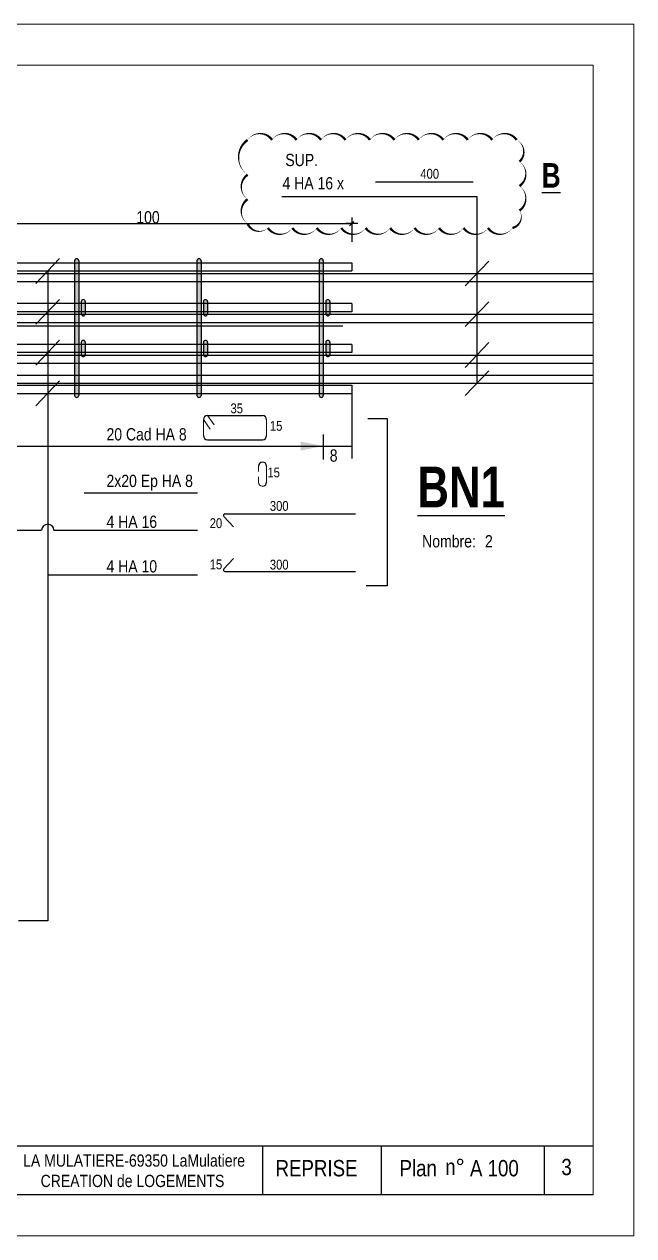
# Model space of a CAD drawing. Header units: centimetres. Extents: x 26838 to 35143, y -19090 to -13510.
# Drawn here: x 34395 to 35143, y -14995 to -13510 of the extents above; entities that cross this region are included whole.
import ezdxf

# ---------------------------------------------------------------- set-up
doc = ezdxf.new("R2010")
doc.units = ezdxf.units.CM
doc.header["$LTSCALE"] = 25.4
doc.header["$PDMODE"] = 1
doc.header["$PDSIZE"] = -2
for name, color, linetype in [('01_cote_gen', 4, 'Continuous'), ('01_fenetres', 171, 'Continuous'), ('01_linteaux', 2, 'Continuous'), ('01_poch_BN', 9, 'Continuous'), ('01_texte', 230, 'Continuous'), ('AA_COTES', 2, 'Continuous')]:
    doc.layers.add(name, color=color, linetype=linetype)
doc.layers.add('01_résv', color=32, linetype='Continuous', lineweight=9)
doc.styles.add('impact', font='impact.ttf')
doc.styles.add('STYLE2', font='ARIALN.TTF')
doc.dimstyles.new('JB25', dxfattribs={"dimscale": 0.1, "dimtxt": 150, "dimasz": 15, "dimexe": 0.1, "dimexo": 0.1, "dimgap": 0.09, "dimtad": 1, "dimdec": 1, "dimlfac": 0.5, "dimdsep": 46, "dimtxsty": 'STYLE2', "dimblk1": 'BOND_G', "dimblk2": 'BOND_D', "dimsah": 1, "dimcen": 1.5, "dimdle": 0.01, "dimse1": 1, "dimse2": 1, "dimclrd": 4, "dimclre": 2, "dimclrt": 6, "dimazin": 2, "dimtfac": 2.333333, "dimtdec": 1, "dimtix": 1, "dimtmove": 2, "dimatfit": 3, "dimldrblk": 'BOND_G', "dimfxl": 1, "dimtolj": 1, "dimtzin": 0, "dimarcsym": 0})

# ---------------------------------------------------------------- blocks, each defined once
blk = doc.blocks.new('BOND_G')
at = {"layer": 'AA_COTES', "color": 0}
for p, q in [((0, -5), (0, 15)), ((5, 0), (-5, 0)), ((1.77, 1.77), (-1.77, -1.77))]:
    blk.add_line(p, q, dxfattribs=at)
blk = doc.blocks.new('BOND_D')
at = {"layer": 'AA_COTES', "color": 0}
for p, q in [((5, 0), (-5, 0)), ((-1.77, -1.77), (1.77, 1.77)), ((0, 5), (0, -15))]:
    blk.add_line(p, q, dxfattribs=at)
blk = doc.blocks.new('*D181')
at = {"layer": '01_poch_BN', "color": 4, "lineweight": -2, "transparency": 16777216}
blk.add_line((34298.3, -13754.5), (34795.3, -13754.5), dxfattribs=at)
at = {"layer": 'Defpoints', "color": 0, "transparency": 16777216}
for p in [(34796.8, -13754.5), (34796.8, -13802.6), (34296.8, -13825.6)]:
    blk.add_point(p, dxfattribs=at)
at = {"layer": '01_poch_BN', "color": 4, "lineweight": -2, "transparency": 16777216, "xscale": 1.5, "yscale": 1.5, "zscale": 1.5, "rotation": 180}
blk.add_blockref('BOND_G', (34296.8, -13754.5), dxfattribs=at)
at = {"layer": '01_poch_BN', "color": 4, "lineweight": -2, "transparency": 16777216, "xscale": 1.5, "yscale": 1.5, "zscale": 1.5}
blk.add_blockref('BOND_D', (34796.8, -13754.5), dxfattribs=at)
at = {"layer": '01_poch_BN', "color": 6, "transparency": 16777216, "insert": (34546.8, -13746.8), "char_height": 15, "attachment_point": 5, "style": 'STYLE2'}
blk.add_mtext('\\A1;100', dxfattribs=at)

msp = doc.modelspace()

# ---------------------------------------------------------------- hatches: boundary and pattern name
at = {"layer": '01_linteaux'}
h = msp.add_hatch(color=256, dxfattribs=at)
h.dxf.hatch_style = 1
h.paths.add_polyline_path([(34456.84, -13800.08), (34456.84, -13802.58), (34461.84, -13802.58), (34461.84, -13800.08, 1)])
h.paths.add_polyline_path([(34461.84, -13802.58), (34456.84, -13802.58), (34456.84, -13808.32), (34461.84, -13811.19)])
h.paths.add_polyline_path([(34461.84, -13811.19), (34456.84, -13808.32), (34456.84, -13812.58), (34461.84, -13812.58)])
h.paths.add_polyline_path([(34461.84, -13812.58), (34456.84, -13812.58), (34456.84, -13818.32), (34461.84, -13821.19)])
h.paths.add_polyline_path([(34461.84, -13823.27), (34461.84, -13821.19), (34456.84, -13818.32), (34456.84, -13829.21, -0.0221744)])
h.paths.add_polyline_path([(34461.84, -13823.27, 0.0221744), (34456.84, -13829.21), (34456.84, -13852.58), (34461.84, -13852.58)])
h.paths.add_polyline_path([(34461.84, -13852.58), (34456.84, -13852.58), (34456.84, -13858.32), (34461.84, -13861.19)])
h.paths.add_polyline_path([(34456.84, -13858.32), (34456.84, -13862.58), (34461.84, -13862.58), (34461.84, -13861.19)])
h.paths.add_polyline_path([(34461.84, -13862.58), (34456.84, -13862.58), (34456.84, -13868.32), (34461.84, -13871.19)])
h.paths.add_polyline_path([(34461.84, -13871.19), (34456.84, -13868.32), (34456.84, -13902.58), (34461.84, -13902.58)])
h.paths.add_polyline_path([(34461.84, -13902.58), (34456.84, -13902.58), (34456.84, -13908.32), (34461.84, -13911.19)])
h.paths.add_polyline_path([(34456.84, -13908.32), (34456.84, -13912.58), (34461.84, -13912.58), (34461.84, -13911.19)])
h.paths.add_polyline_path([(34461.84, -13912.58), (34456.84, -13912.58), (34456.84, -13918.32), (34461.84, -13921.19)])
h.paths.add_polyline_path([(34461.84, -13921.19), (34456.84, -13918.32), (34456.84, -13935.96, 0.0221744), (34461.84, -13941.89)])
h.paths.add_polyline_path([(34461.84, -13941.89, -0.0221744), (34456.84, -13935.96), (34456.84, -13946.84), (34461.84, -13943.97)])
h.paths.add_polyline_path([(34461.84, -13943.97), (34456.84, -13946.84), (34456.84, -13952.58), (34461.84, -13952.58)])
h.paths.add_polyline_path([(34461.84, -13952.58), (34456.84, -13952.58), (34456.84, -13956.84), (34461.84, -13953.97)])
h.paths.add_polyline_path([(34461.84, -13953.97), (34456.84, -13956.84), (34456.84, -13962.58), (34460.68, -13962.58), (34461.84, -13958.7)])
h.paths.add_polyline_path([(34460.68, -13962.58), (34456.84, -13962.58), (34456.84, -13965.08, 0.3948698), (34459.18, -13967.58)])
h.paths.add_polyline_path([(34461.84, -13962.58), (34460.68, -13962.58), (34459.18, -13967.58, 0.4338256), (34461.84, -13965.08)])
h.paths.add_polyline_path([(34461.84, -13958.7), (34460.68, -13962.58), (34461.84, -13962.58)], flags=17)
h = msp.add_hatch(color=256, dxfattribs=at)
h.dxf.hatch_style = 1
h.paths.add_polyline_path([(34606.84, -13800.08), (34606.84, -13802.58), (34611.84, -13802.58), (34611.84, -13800.08, 1)])
h.paths.add_polyline_path([(34611.84, -13802.58), (34606.84, -13802.58), (34606.84, -13808.32), (34611.84, -13811.19)])
h.paths.add_polyline_path([(34611.84, -13811.19), (34606.84, -13808.32), (34606.84, -13812.58), (34611.84, -13812.58)])
h.paths.add_polyline_path([(34611.84, -13812.58), (34606.84, -13812.58), (34606.84, -13818.32), (34611.84, -13821.19)])
h.paths.add_polyline_path([(34611.84, -13823.27), (34611.84, -13821.19), (34606.84, -13818.32), (34606.84, -13829.21, -0.0221744)])
h.paths.add_polyline_path([(34611.84, -13823.27, 0.0221744), (34606.84, -13829.21), (34606.84, -13852.58), (34611.84, -13852.58)])
h.paths.add_polyline_path([(34611.84, -13852.58), (34606.84, -13852.58), (34606.84, -13858.32), (34611.84, -13861.19)])
h.paths.add_polyline_path([(34606.84, -13858.32), (34606.84, -13862.58), (34611.84, -13862.58), (34611.84, -13861.19)])
h.paths.add_polyline_path([(34611.84, -13862.58), (34606.84, -13862.58), (34606.84, -13868.32), (34611.84, -13871.19)])
h.paths.add_polyline_path([(34611.84, -13871.19), (34606.84, -13868.32), (34606.84, -13902.58), (34611.84, -13902.58)])
h.paths.add_polyline_path([(34611.84, -13902.58), (34606.84, -13902.58), (34606.84, -13908.32), (34611.84, -13911.19)])
h.paths.add_polyline_path([(34606.84, -13908.32), (34606.84, -13912.58), (34611.84, -13912.58), (34611.84, -13911.19)])
h.paths.add_polyline_path([(34611.84, -13912.58), (34606.84, -13912.58), (34606.84, -13918.32), (34611.84, -13921.19)])
h.paths.add_polyline_path([(34611.84, -13921.19), (34606.84, -13918.32), (34606.84, -13935.96, 0.0221744), (34611.84, -13941.89)])
h.paths.add_polyline_path([(34611.84, -13941.89, -0.0221744), (34606.84, -13935.96), (34606.84, -13946.84), (34611.84, -13943.97)])
h.paths.add_polyline_path([(34611.84, -13943.97), (34606.84, -13946.84), (34606.84, -13952.58), (34611.84, -13952.58)])
h.paths.add_polyline_path([(34611.84, -13952.58), (34606.84, -13952.58), (34606.84, -13956.84), (34611.84, -13953.97)])
h.paths.add_polyline_path([(34611.84, -13953.97), (34606.84, -13956.84), (34606.84, -13962.58), (34610.68, -13962.58), (34611.84, -13958.7)])
h.paths.add_polyline_path([(34610.68, -13962.58), (34606.84, -13962.58), (34606.84, -13965.08, 0.3948698), (34609.18, -13967.58)])
h.paths.add_polyline_path([(34611.84, -13962.58), (34610.68, -13962.58), (34609.18, -13967.58, 0.4338256), (34611.84, -13965.08)])
h.paths.add_polyline_path([(34611.84, -13958.7), (34610.68, -13962.58), (34611.84, -13962.58)], flags=17)
h = msp.add_hatch(color=256, dxfattribs=at)
h.dxf.hatch_style = 1
h.paths.add_polyline_path([(34756.84, -13800.08), (34756.84, -13802.58), (34761.84, -13802.58), (34761.84, -13800.08, 1)])
h.paths.add_polyline_path([(34761.84, -13802.58), (34756.84, -13802.58), (34756.84, -13808.32), (34761.84, -13811.19)])
h.paths.add_polyline_path([(34761.84, -13811.19), (34756.84, -13808.32), (34756.84, -13812.58), (34761.84, -13812.58)])
h.paths.add_polyline_path([(34761.84, -13812.58), (34756.84, -13812.58), (34756.84, -13818.32), (34761.84, -13821.19)])
h.paths.add_polyline_path([(34761.84, -13823.27), (34761.84, -13821.19), (34756.84, -13818.32), (34756.84, -13829.21, -0.0221744)])
h.paths.add_polyline_path([(34761.84, -13823.27, 0.0221744), (34756.84, -13829.21), (34756.84, -13852.58), (34761.84, -13852.58)])
h.paths.add_polyline_path([(34761.84, -13852.58), (34756.84, -13852.58), (34756.84, -13858.32), (34761.84, -13861.19)])
h.paths.add_polyline_path([(34756.84, -13858.32), (34756.84, -13862.58), (34761.84, -13862.58), (34761.84, -13861.19)])
h.paths.add_polyline_path([(34761.84, -13862.58), (34756.84, -13862.58), (34756.84, -13868.32), (34761.84, -13871.19)])
h.paths.add_polyline_path([(34761.84, -13871.19), (34756.84, -13868.32), (34756.84, -13902.58), (34761.84, -13902.58)])
h.paths.add_polyline_path([(34761.84, -13902.58), (34756.84, -13902.58), (34756.84, -13908.32), (34761.84, -13911.19)])
h.paths.add_polyline_path([(34756.84, -13908.32), (34756.84, -13912.58), (34761.84, -13912.58), (34761.84, -13911.19)])
h.paths.add_polyline_path([(34761.84, -13912.58), (34756.84, -13912.58), (34756.84, -13918.32), (34761.84, -13921.19)])
h.paths.add_polyline_path([(34761.84, -13921.19), (34756.84, -13918.32), (34756.84, -13935.96, 0.0221744), (34761.84, -13941.89)])
h.paths.add_polyline_path([(34761.84, -13941.89, -0.0221744), (34756.84, -13935.96), (34756.84, -13946.84), (34761.84, -13943.97)])
h.paths.add_polyline_path([(34761.84, -13943.97), (34756.84, -13946.84), (34756.84, -13952.58), (34761.84, -13952.58)])
h.paths.add_polyline_path([(34761.84, -13952.58), (34756.84, -13952.58), (34756.84, -13956.84), (34761.84, -13953.97)])
h.paths.add_polyline_path([(34761.84, -13953.97), (34756.84, -13956.84), (34756.84, -13962.58), (34760.68, -13962.58), (34761.84, -13958.7)])
h.paths.add_polyline_path([(34760.68, -13962.58), (34756.84, -13962.58), (34756.84, -13965.08, 0.3948698), (34759.18, -13967.58)])
h.paths.add_polyline_path([(34761.84, -13962.58), (34760.68, -13962.58), (34759.18, -13967.58, 0.4338256), (34761.84, -13965.08)])
h.paths.add_polyline_path([(34761.84, -13958.7), (34760.68, -13962.58), (34761.84, -13962.58)], flags=17)
h = msp.add_hatch(color=256, dxfattribs=at)
h.dxf.hatch_style = 1
h.paths.add_polyline_path([(34469.84, -13852.58), (34464.84, -13852.58), (34464.84, -13858.32), (34469.84, -13861.19)])
h.paths.add_polyline_path([(34464.84, -13858.32), (34464.84, -13862.58), (34469.84, -13862.58), (34469.84, -13861.19)])
edge = h.paths.add_edge_path()
edge.add_arc((34467.34, -13865.08), 2.5, 180, 360)
edge.add_line((34469.84, -13865.08), (34469.84, -13862.58))
edge.add_line((34469.84, -13862.58), (34464.84, -13862.58))
edge.add_line((34464.84, -13862.58), (34464.84, -13865.08))
edge = h.paths.add_edge_path()
edge.add_arc((34467.34, -13850.08), 2.5, 0, 180)
edge.add_line((34464.84, -13850.08), (34464.84, -13852.58))
edge.add_line((34464.84, -13852.58), (34469.84, -13852.58))
edge.add_line((34469.84, -13852.58), (34469.84, -13850.08))
h = msp.add_hatch(color=256, dxfattribs=at)
h.dxf.hatch_style = 1
h.paths.add_polyline_path([(34619.84, -13852.58), (34614.84, -13852.58), (34614.84, -13858.32), (34619.84, -13861.19)])
h.paths.add_polyline_path([(34614.84, -13858.32), (34614.84, -13862.58), (34619.84, -13862.58), (34619.84, -13861.19)])
edge = h.paths.add_edge_path()
edge.add_arc((34617.34, -13865.08), 2.5, 180, 360)
edge.add_line((34619.84, -13865.08), (34619.84, -13862.58))
edge.add_line((34619.84, -13862.58), (34614.84, -13862.58))
edge.add_line((34614.84, -13862.58), (34614.84, -13865.08))
edge = h.paths.add_edge_path()
edge.add_arc((34617.34, -13850.08), 2.5, 0, 180)
edge.add_line((34614.84, -13850.08), (34614.84, -13852.58))
edge.add_line((34614.84, -13852.58), (34619.84, -13852.58))
edge.add_line((34619.84, -13852.58), (34619.84, -13850.08))
h = msp.add_hatch(color=256, dxfattribs=at)
h.dxf.hatch_style = 1
h.paths.add_polyline_path([(34769.84, -13852.58), (34764.84, -13852.58), (34764.84, -13858.32), (34769.84, -13861.19)])
h.paths.add_polyline_path([(34764.84, -13858.32), (34764.84, -13862.58), (34769.84, -13862.58), (34769.84, -13861.19)])
edge = h.paths.add_edge_path()
edge.add_arc((34767.34, -13865.08), 2.5, 180, 360)
edge.add_line((34769.84, -13865.08), (34769.84, -13862.58))
edge.add_line((34769.84, -13862.58), (34764.84, -13862.58))
edge.add_line((34764.84, -13862.58), (34764.84, -13865.08))
edge = h.paths.add_edge_path()
edge.add_arc((34767.34, -13850.08), 2.5, 0, 180)
edge.add_line((34764.84, -13850.08), (34764.84, -13852.58))
edge.add_line((34764.84, -13852.58), (34769.84, -13852.58))
edge.add_line((34769.84, -13852.58), (34769.84, -13850.08))
h = msp.add_hatch(color=256, dxfattribs=at)
h.dxf.hatch_style = 1
h.paths.add_polyline_path([(34469.84, -13902.58), (34464.84, -13902.58), (34464.84, -13908.32), (34469.84, -13911.19)])
h.paths.add_polyline_path([(34464.84, -13908.32), (34464.84, -13912.58), (34469.84, -13912.58), (34469.84, -13911.19)])
edge = h.paths.add_edge_path()
edge.add_arc((34467.34, -13915.08), 2.5, 180, 360)
edge.add_line((34469.84, -13915.08), (34469.84, -13912.58))
edge.add_line((34469.84, -13912.58), (34464.84, -13912.58))
edge.add_line((34464.84, -13912.58), (34464.84, -13915.08))
edge = h.paths.add_edge_path()
edge.add_arc((34467.34, -13900.08), 2.5, 0, 180)
edge.add_line((34464.84, -13900.08), (34464.84, -13902.58))
edge.add_line((34464.84, -13902.58), (34469.84, -13902.58))
edge.add_line((34469.84, -13902.58), (34469.84, -13900.08))
h = msp.add_hatch(color=256, dxfattribs=at)
h.dxf.hatch_style = 1
h.paths.add_polyline_path([(34619.84, -13902.58), (34614.84, -13902.58), (34614.84, -13908.32), (34619.84, -13911.19)])
h.paths.add_polyline_path([(34614.84, -13908.32), (34614.84, -13912.58), (34619.84, -13912.58), (34619.84, -13911.19)])
edge = h.paths.add_edge_path()
edge.add_arc((34617.34, -13915.08), 2.5, 180, 360)
edge.add_line((34619.84, -13915.08), (34619.84, -13912.58))
edge.add_line((34619.84, -13912.58), (34614.84, -13912.58))
edge.add_line((34614.84, -13912.58), (34614.84, -13915.08))
edge = h.paths.add_edge_path()
edge.add_arc((34617.34, -13900.08), 2.5, 0, 180)
edge.add_line((34614.84, -13900.08), (34614.84, -13902.58))
edge.add_line((34614.84, -13902.58), (34619.84, -13902.58))
edge.add_line((34619.84, -13902.58), (34619.84, -13900.08))
h = msp.add_hatch(color=256, dxfattribs=at)
h.dxf.hatch_style = 1
h.paths.add_polyline_path([(34769.84, -13902.58), (34764.84, -13902.58), (34764.84, -13908.32), (34769.84, -13911.19)])
h.paths.add_polyline_path([(34764.84, -13908.32), (34764.84, -13912.58), (34769.84, -13912.58), (34769.84, -13911.19)])
edge = h.paths.add_edge_path()
edge.add_arc((34767.34, -13915.08), 2.5, 180, 360)
edge.add_line((34769.84, -13915.08), (34769.84, -13912.58))
edge.add_line((34769.84, -13912.58), (34764.84, -13912.58))
edge.add_line((34764.84, -13912.58), (34764.84, -13915.08))
edge = h.paths.add_edge_path()
edge.add_arc((34767.34, -13900.08), 2.5, 0, 180)
edge.add_line((34764.84, -13900.08), (34764.84, -13902.58))
edge.add_line((34764.84, -13902.58), (34769.84, -13902.58))
edge.add_line((34769.84, -13902.58), (34769.84, -13900.08))

# ---------------------------------------------------------------- linework, layer by layer
at = {"layer": '01_cote_gen', "color": 2, "lineweight": 0, "ltscale": 0.5}
for p, q in [((34614.73, -13994.74), (34614.73, -14014.35)), ((34614.73, -13994.74), (34622.92, -14006.31)), ((34619.73, -13989.74), (34627.92, -14001.31)), ((34692.32, -13994.74), (34692.32, -14014.35)), ((34682.32, -14051.84), (34682.32, -14058.33)), ((34692.32, -14051.84), (34692.32, -14071.45)), ((34682.32, -14071.45), (34682.32, -14064.97))]:
    msp.add_line(p, q, dxfattribs=at)
msp.add_arc((34687.32, -14071.45), 5, 180, 270, dxfattribs=at)
at = {"layer": '01_fenetres', "ltscale": 30}
for p, q in [((35092.66, -14885.12), (34092.66, -14885.12)), ((34687.12, -14885.12), (34687.12, -14945.12)), ((34833.27, -14945.12), (34833.27, -14885.12)), ((35033.27, -14945.12), (35033.27, -14885.12)), ((35092.66, -14945.12), (34092.66, -14945.12))]:
    msp.add_line(p, q, dxfattribs=at)
at = {"layer": '01_linteaux', "linetype": 'Continuous'}
for p, q in [((34825.76, -13703.19), (34945.79, -13703.19)), ((34619.73, -13989.74), (34687.32, -13989.74)), ((34619.73, -14019.35), (34687.32, -14019.35)), ((34639.76, -14113.61), (34651.62, -14126.19)), ((34641.22, -14110.24), (34801.49, -14110.24)), ((34639.76, -14177.53), (34651.62, -14164.96)), ((34641.22, -14180.91), (34801.49, -14180.91))]:
    msp.add_line(p, q, dxfattribs=at)
at = {"layer": '01_linteaux'}
for p, q in [((33296.84, -13802.58), (34796.84, -13802.58)), ((34456.84, -13800.08), (34456.84, -13965.08)), ((34461.84, -13800.08), (34461.84, -13965.08)), ((34606.84, -13800.08), (34606.84, -13965.08)), ((34611.84, -13800.08), (34611.84, -13965.08)), ((34756.84, -13800.08), (34756.84, -13965.08)), ((34761.84, -13800.08), (34761.84, -13965.08)), ((34796.84, -13802.58), (34796.84, -13812.58)), ((33296.84, -13812.58), (34796.84, -13812.58)), ((34296.84, -13815.58), (35092.66, -13815.58)), ((34296.84, -13825.58), (35092.66, -13825.58)), ((34796.84, -13852.58), (33296.84, -13852.58)), ((34464.84, -13850.08), (34464.84, -13865.08)), ((34469.84, -13850.08), (34469.84, -13865.08)), ((34614.84, -13850.08), (34614.84, -13865.08)), ((34619.84, -13850.08), (34619.84, -13865.08)), ((34764.84, -13850.08), (34764.84, -13865.08)), ((34769.84, -13850.08), (34769.84, -13865.08)), ((34796.84, -13852.58), (34796.84, -13862.58)), ((34796.84, -13862.58), (33296.84, -13862.58)), ((34296.84, -13865.58), (35092.66, -13865.58)), ((34785.85, -13880.25), (33285.85, -13880.25)), ((34296.84, -13875.58), (35092.66, -13875.58)), ((34796.84, -13902.58), (33296.84, -13902.58)), ((34796.84, -13912.58), (33296.84, -13912.58)), ((34464.84, -13900.08), (34464.84, -13915.08)), ((34469.84, -13900.08), (34469.84, -13915.08)), ((34614.84, -13900.08), (34614.84, -13915.08)), ((34619.84, -13900.08), (34619.84, -13915.08)), ((34764.84, -13900.08), (34764.84, -13915.08)), ((34769.84, -13900.08), (34769.84, -13915.08)), ((34796.84, -13902.58), (34796.84, -13912.58)), ((34296.84, -13915.58), (35092.66, -13915.58)), ((34296.84, -13925.58), (35092.66, -13925.58)), ((34296.84, -13940.08), (35092.66, -13940.08)), ((33296.84, -13952.58), (34796.84, -13952.58)), ((34296.84, -13950.08), (35092.66, -13950.08)), ((34796.84, -13952.58), (34796.84, -13962.58)), ((33296.84, -13962.58), (34796.84, -13962.58))]:
    msp.add_line(p, q, dxfattribs=at)
for centre, start, end in [((34459.34, -13800.08), 0, 180), ((34609.34, -13800.08), 0, 180), ((34759.34, -13800.08), 0, 180), ((34467.34, -13850.08), 0, 180), ((34617.34, -13850.08), 0, 180), ((34767.34, -13850.08), 0, 180), ((34467.34, -13865.08), 180, 0), ((34617.34, -13865.08), 180, 0), ((34767.34, -13865.08), 180, 0), ((34467.34, -13900.08), 0, 180), ((34617.34, -13900.08), 0, 180), ((34767.34, -13900.08), 0, 180), ((34467.34, -13915.08), 180, 0), ((34617.34, -13915.08), 180, 0), ((34767.34, -13915.08), 180, 0), ((34459.34, -13965.08), 180, 0), ((34609.34, -13965.08), 180, 0), ((34759.34, -13965.08), 180, 0)]:
    msp.add_arc(centre, 2.5, start, end, dxfattribs=at)
at = {"layer": '01_linteaux', "linetype": 'Continuous'}
for centre, radius, start, end in [((34619.73, -13994.74), 5, 90, 180), ((34687.32, -13994.74), 5, 0, 90), ((34619.73, -14014.35), 5, 180, 270), ((34687.32, -14014.35), 5, 270, 0), ((34687.32, -14051.84), 5, 90, 180), ((34687.32, -14051.84), 5, 0, 90), ((34687.32, -14071.45), 5, 270, 0), ((34641.22, -14112.24), 2, 90, 223.3156), ((34641.22, -14178.91), 2, 136.6844, 270)]:
    msp.add_arc(centre, radius, start, end, dxfattribs=at)
at = {"layer": '01_résv'}
for p, q in [((33042.66, -13510.12), (35142.66, -13510.12)), ((35142.66, -13510.12), (35142.66, -14995.12)), ((33092.66, -13560.12), (35092.66, -13560.12)), ((35092.66, -13560.12), (35092.66, -14945.12)), ((35092.66, -14945.12), (33092.66, -14945.12)), ((35142.66, -14995.12), (33042.66, -14995.12))]:
    msp.add_line(p, q, dxfattribs=at)
at = {"layer": '01_texte'}
for p, q in [((34950.5, -13721.5), (34711, -13721.5)), ((34950.5, -13950.08), (34950.5, -13721.5)), ((34816.55, -13993.34), (34840, -13993.34)), ((34840, -13993.34), (34840, -14198.61)), ((34840, -14198.61), (34814.32, -14198.61))]:
    msp.add_line(p, q, dxfattribs=at)
at = {"layer": '01_texte', "ltscale": 30}
for p, q in [((34409.33, -13827.82), (34438.41, -13797.34)), ((34935.96, -13830.82), (34965.04, -13800.34)), ((34423.87, -13812.58), (34423.87, -14609.27)), ((34409.33, -13877.82), (34438.41, -13847.34)), ((34935.96, -13880.82), (34965.04, -13850.34)), ((34409.33, -13927.82), (34438.41, -13897.34)), ((34935.96, -13930.82), (34965.04, -13900.34)), ((34935.96, -13965.32), (34965.04, -13934.84)), ((34409.33, -13977.82), (34438.41, -13947.34)), ((34796.84, -13962.92), (34796.84, -14042.33)), ((34761.84, -14012.94), (34761.84, -14043.71)), ((33296.84, -14027.41), (34796.84, -14027.17)), ((34468.45, -14084.32), (34607.43, -14084.3)), ((34380.34, -14130.44), (34416.36, -14130.44)), ((34431.39, -14130.44), (34607.43, -14130.44)), ((34423.87, -14185.03), (34607.43, -14185.03)), ((34423.87, -14609.27), (34388.04, -14609.27))]:
    msp.add_line(p, q, dxfattribs=at)
at = {"layer": '01_texte'}
msp.add_lwpolyline([(34669.01, -13651.93, 0, 3, -0.5205671), (34699.01, -13651.93, 0, 3, -0.5205671), (34729.01, -13651.93, 0, 3, -0.5205671), (34759.01, -13651.93, 0, 3, -0.5205671), (34789.01, -13651.93, 0, 3, -0.5205671), (34819.01, -13651.93, 0, 3, -0.5205671), (34849.01, -13651.93, 0, 3, -0.5205671), (34879.01, -13651.93, 0, 3, -0.5205671), (34909.01, -13651.93, 0, 3, -0.5205671), (34939.01, -13651.93, 0, 3, -0.5205671), (34969.01, -13651.93, 0, 3, -0.5205671), (34999.01, -13651.93, 0, 3, -0.5205671), (35002.46, -13678.48, 0, 3, -0.5205671), (35002.46, -13708.48, 0, 3, -0.5205671), (35002.46, -13738.48, 0, 3, -0.5205671), (34993.81, -13759.83, 0, 3, -0.5205671), (34963.81, -13759.83, 0, 3, -0.5205671), (34933.81, -13759.83, 0, 3, -0.5205671), (34903.81, -13759.83, 0, 3, -0.5205671), (34873.81, -13759.83, 0, 3, -0.5205671), (34843.81, -13759.83, 0, 3, -0.5205671), (34813.81, -13759.83, 0, 3, -0.5205671), (34783.81, -13759.83, 0, 3, -0.5205671), (34753.81, -13759.83, 0, 3, -0.5205671), (34723.81, -13759.83, 0, 3, -0.5205671), (34693.81, -13759.83, 0, 3, -0.5205671), (34669.01, -13754.62, 0, 3, -0.5205671), (34669.01, -13724.62, 0, 3, -0.5205671), (34669.01, -13694.62, 0, 3, -0.5205671)], format="xyseb", close=True, dxfattribs=at)
at = {"layer": '01_texte', "ltscale": 30}
msp.add_arc((34423.87, -14130.44), 7.51, 0, 180, dxfattribs=at)
for points in [[(34761.84, -14027.17), (34734.2, -14021.66), (34734.2, -14027.17)], [(34761.84, -14027.17), (34734.2, -14032.68), (34734.2, -14027.17)]]:
    msp.add_solid(points, dxfattribs=at)

# ---------------------------------------------------------------- texts
at = {"layer": '01_texte'}
for s, height, style, p in [('SUP.', 15, 'STYLE2', (34715.28, -13684.01)), ('400', 12, 'STYLE2', (34880.84, -13699.47)), ('%%UB', 30, 'impact', (35029.69, -13710.38)), ('4 HA 16 x', 15, 'STYLE2', (34711.78, -13712.51)), ('35', 12, 'STYLE2', (34648.01, -13986.99)), ('15', 12, 'STYLE2', (34696.3, -14008.4)), ('20 Cad HA 8', 15, 'STYLE2', (34495.88, -14020.26)), ('8', 15, 'STYLE2', (34769.72, -14046.31)), ('2x20 Ep HA 8', 15, 'STYLE2', (34495.88, -14077.36)), ('15', 12, 'STYLE2', (34693.28, -14065.5)), ('%%UBN1', 50, 'impact', (34877.25, -14102.34)), ('300', 12, 'STYLE2', (34696.3, -14106.52)), ('4 HA 16', 15, 'STYLE2', (34495.88, -14127.48)), ('20', 12, 'STYLE2', (34622.51, -14127.68)), ('Nombre:', 15, 'STYLE2', (34883.08, -14151.37)), ('2', 15, 'STYLE2', (34960.11, -14151.37)), ('4 HA 10', 15, 'STYLE2', (34495.88, -14182.07)), ('15', 12, 'STYLE2', (34622.51, -14178.21)), ('300', 12, 'STYLE2', (34696.3, -14178.47)), ('LA MULATIERE-69350 LaMulatiere', 15, 'STYLE2', (34393.64, -14910.41)), ('REPRISE', 20, 'STYLE2', (34703.26, -14922.28)), ('Plan', 20, 'STYLE2', (34855.31, -14922.28)), ('n%%D', 20, 'STYLE2', (34911.39, -14920.83)), ('A 100', 20, 'STYLE2', (34941.73, -14922.28)), ('3', 20, 'STYLE2', (35053.8, -14920.83)), ('CREATION de LOGEMENTS', 15, 'STYLE2', (34415.13, -14935.41))]:
    msp.add_text(s, height=height, dxfattribs=dict(at, style=style)).set_placement(p)

# ---------------------------------------------------------------- dimensions: what is measured, and where the dimension line sits
at = {"layer": '01_poch_BN'}
dim = msp.add_linear_dim(base=(34796.84, -13754.5), p1=(34296.84, -13825.58), p2=(34796.84, -13802.58), text='100', dimstyle='JB25', dxfattribs=at)
dim.commit()
dim.dimension.update_dxf_attribs({"geometry": '*D181', "text_midpoint": (34546.84, -13746.83)})

doc.saveas('drawing.dxf')
